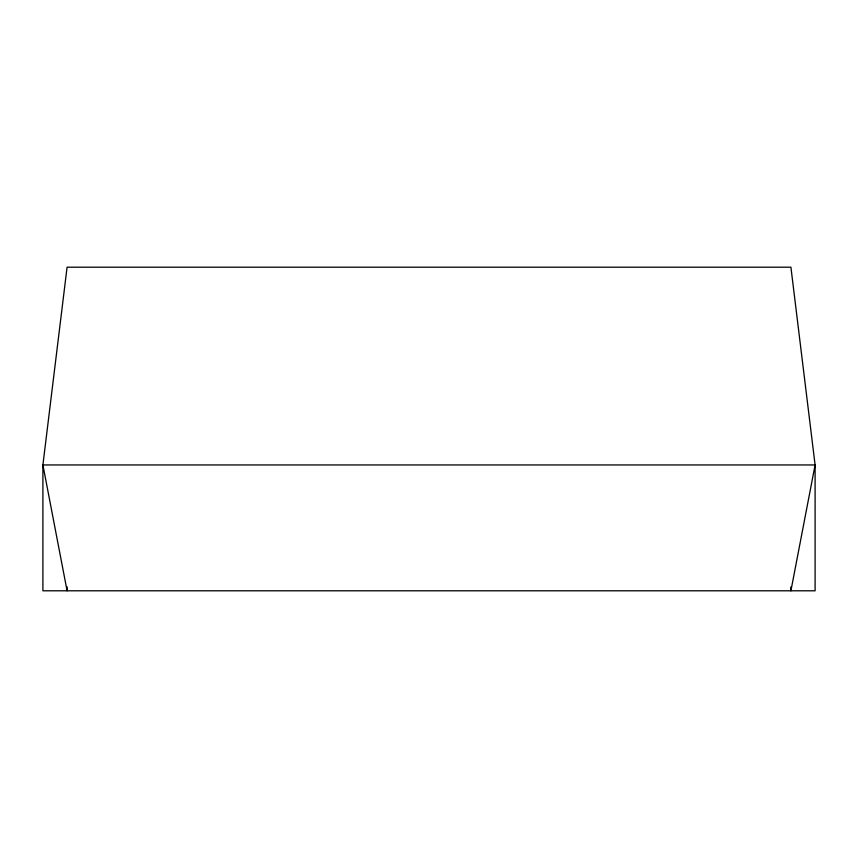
<?xml version="1.0" encoding="UTF-8"?>
<svg xmlns="http://www.w3.org/2000/svg" width="858" height="858" viewBox="0 0 858 858"><rect width="100%" height="100%" fill="white"/><g stroke="black" fill="none" stroke-linecap="round" stroke-linejoin="round"><path stroke-width="1.29" d="M790.915 586.775L790.915 590.797L815.1 464.95L790.915 267.203L67.085 267.203L42.9 464.95L42.9 590.797L815.1 590.797L815.1 464.95L42.9 464.95L67.085 590.797L67.085 586.775"/></g></svg>
